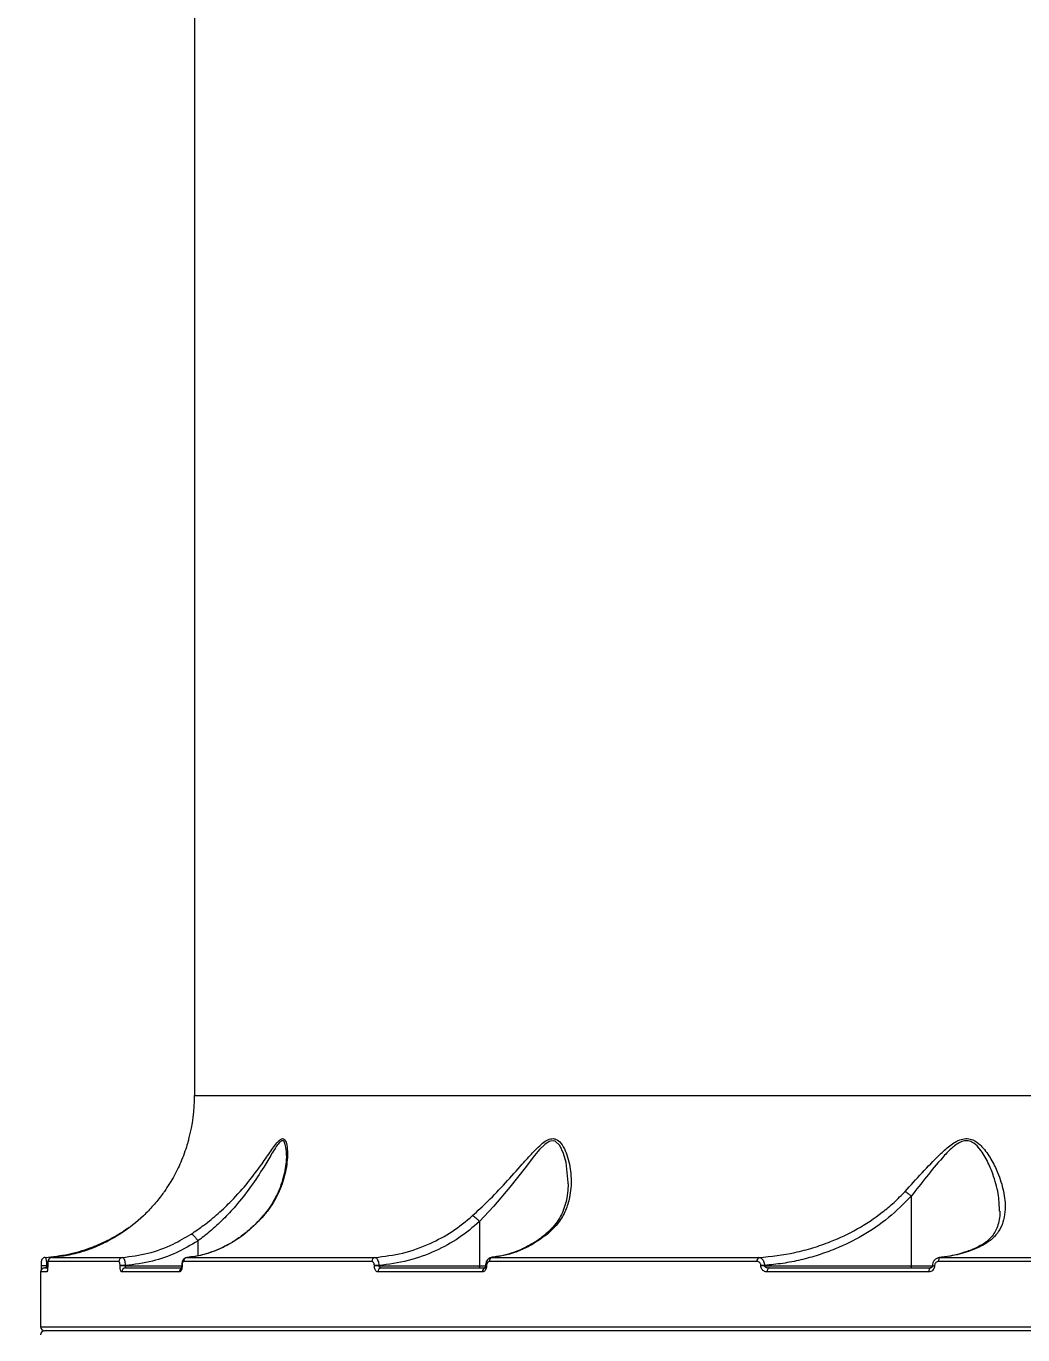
# Model space of a CAD drawing. Header units: millimetres. Extents: x -6796 to 9036, y -6828 to 5710.
# Drawn here: x -3108.1 to -2862.3, y -828.9 to -506.4 of the extents above; entities that cross this region are included whole.
import ezdxf

# ---------------------------------------------------------------- set-up
doc = ezdxf.new("R2010")
doc.units = ezdxf.units.MM
doc.layers.add('DIKOM_РАЗМЕР_ЗОНА', color=7, linetype='Continuous')
doc.layers.add('DIKOM_РАЗМЕР_ОБЪЕКТА', color=7, linetype='Continuous')
doc.styles.add('style1', font='arial.ttf', dxfattribs={"width": 0.8})
doc.dimstyles.new('1-50', dxfattribs={"dimtxt": 300, "dimasz": 200, "dimexe": 100, "dimexo": 0, "dimgap": 100, "dimtad": 1, "dimtxsty": 'style1', "dimcen": 200, "dimclrd": 7, "dimclre": 7, "dimclrt": 7, "dimadec": 1, "dimazin": 2, "dimtfac": 1, "dimtmove": 0, "dimatfit": 2, "dimfxl": 0, "dimlwd": 25, "dimlwe": 18, "dimarcsym": 0})

# ---------------------------------------------------------------- blocks, each defined once
blk = doc.blocks.new('*D11')
at = {"layer": 'Defpoints', "color": 0, "transparency": 16777216}
for p in [(-5295.52, 688.88), (5479.37, 352.85), (5479.37, -5858.19)]:
    blk.add_point(p, dxfattribs=at)
at = {"layer": 'DIKOM_РАЗМЕР_ОБЪЕКТА', "color": 7, "lineweight": 18, "transparency": 16777216}
for p, q in [((-5295.52, 688.88), (-5295.52, -5958.19)), ((5479.37, 352.85), (5479.37, -5958.19))]:
    blk.add_line(p, q, dxfattribs=at)
at = {"layer": 'DIKOM_РАЗМЕР_ОБЪЕКТА', "color": 7, "lineweight": 25, "transparency": 16777216}
blk.add_line((-5095.52, -5858.19), (5279.37, -5858.19), dxfattribs=at)
at = {"layer": 'DIKOM_РАЗМЕР_ОБЪЕКТА', "color": 7, "transparency": 16777216}
for points in [[(-5095.52, -5824.85), (-5095.52, -5891.52), (-5295.52, -5858.19)], [(5279.37, -5824.85), (5279.37, -5891.52), (5479.37, -5858.19)]]:
    blk.add_solid(points, dxfattribs=at)
at = {"layer": 'DIKOM_РАЗМЕР_ОБЪЕКТА', "color": 7, "transparency": 16777216, "insert": (180.34, -5605.01), "char_height": 300, "attachment_point": 5, "style": 'style1'}
blk.add_mtext('10800', dxfattribs=at)
blk = doc.blocks.new('*D14')
at = {"layer": 'Defpoints', "color": 0, "transparency": 16777216}
for p in [(-6795.52, 688.88), (6979.37, 688.88), (6979.37, -6727.83)]:
    blk.add_point(p, dxfattribs=at)
at = {"layer": 'DIKOM_РАЗМЕР_ЗОНА', "color": 7, "lineweight": 18, "transparency": 16777216}
for p, q in [((-6795.52, 688.88), (-6795.52, -6827.83)), ((6979.37, 688.88), (6979.37, -6827.83))]:
    blk.add_line(p, q, dxfattribs=at)
at = {"layer": 'DIKOM_РАЗМЕР_ЗОНА', "color": 7, "lineweight": 25, "transparency": 16777216}
blk.add_line((-6595.52, -6727.83), (6779.37, -6727.83), dxfattribs=at)
at = {"layer": 'DIKOM_РАЗМЕР_ЗОНА', "color": 7, "transparency": 16777216}
for points in [[(-6595.52, -6694.5), (-6595.52, -6761.17), (-6795.52, -6727.83)], [(6779.37, -6694.5), (6779.37, -6761.17), (6979.37, -6727.83)]]:
    blk.add_solid(points, dxfattribs=at)
at = {"layer": 'DIKOM_РАЗМЕР_ЗОНА', "color": 7, "transparency": 16777216, "insert": (26.03, -6474.56), "char_height": 300, "attachment_point": 5, "style": 'style1'}
blk.add_mtext('13800', dxfattribs=at)

msp = doc.modelspace()

# ---------------------------------------------------------------- linework, layer by layer
at = {"color": 7, "linetype": 'Continuous', "lineweight": 15}
for p, q in [((-3066.513, -399.835), (-3066.513, -769.935)), ((-3066.513, -769.935), (-2746.361, -769.935)), ((-2889.866, -794.725), (-2889.866, -811.885)), ((-2996.283, -800.997), (-2996.283, -811.885)), ((-3065.743, -805.771), (-3065.743, -809.432)), ((-3104.345, -811.852), (-3104.345, -811.885)), ((-3103.01, -811.852), (-3104.345, -811.852)), ((-3103.01, -811.885), (-3104.345, -811.885)), ((-3103.513, -812.385), (-3102.91, -812.385)), ((-3102.835, -811.828), (-3103.01, -811.852)), ((-3103.01, -811.852), (-3103.01, -811.885)), ((-3103.01, -811.885), (-3102.758, -811.885)), ((-3102.755, -811.782), (-3102.755, -811.885)), ((-3102.755, -811.782), (-3102.75, -811.782)), ((-3102.755, -811.885), (-3102.75, -811.885)), ((-3102.75, -811.782), (-3102.75, -811.885)), ((-3085.21, -810.825), (-3102.64, -810.825)), ((-3101.718, -809.828), (-3084.326, -809.828)), ((-3084.908, -811.885), (-3084.908, -811.83)), ((-3083.624, -811.83), (-3084.908, -811.83)), ((-3083.624, -811.885), (-3084.908, -811.885)), ((-3083.624, -811.83), (-3083.624, -811.885)), ((-3083.624, -811.885), (-3069.707, -811.885)), ((-3083.499, -812.385), (-3069.872, -812.385)), ((-3069.707, -811.805), (-3069.707, -811.885)), ((-3069.707, -811.805), (-3069.706, -811.805)), ((-3069.706, -811.805), (-3069.623, -811.805)), ((-3069.706, -811.885), (-3069.623, -811.885)), ((-3069.623, -811.805), (-3069.623, -811.885)), ((-3022.825, -810.825), (-3069.212, -810.825)), ((-3068.363, -809.828), (-3022.078, -809.828)), ((-3022.215, -811.885), (-3022.215, -811.805)), ((-3021.084, -811.805), (-3022.215, -811.805)), ((-3021.084, -811.885), (-3022.215, -811.885)), ((-3021.084, -811.805), (-3021.084, -811.885)), ((-3021.084, -811.885), (-2996.283, -811.885)), ((-3020.473, -812.385), (-2994.814, -812.385)), ((-2996.283, -811.885), (-2994.837, -811.885)), ((-2994.804, -811.83), (-2994.804, -811.885)), ((-2994.804, -811.83), (-2994.542, -811.83)), ((-2994.804, -811.885), (-2994.542, -811.885)), ((-2994.542, -811.83), (-2994.542, -811.885)), ((-2927.886, -810.825), (-2993.863, -810.825)), ((-2992.397, -809.635), (-2993.277, -809.755)), ((-2993.18, -809.828), (-2927.348, -809.828)), ((-2926.92, -811.885), (-2926.92, -811.782)), ((-2926.02, -811.782), (-2926.92, -811.782)), ((-2926.02, -811.885), (-2926.92, -811.885)), ((-2926.02, -811.782), (-2926.02, -811.885)), ((-2926.02, -811.885), (-2889.866, -811.885)), ((-2924.825, -812.385), (-2885.056, -812.385)), ((-2889.866, -811.885), (-2884.642, -811.885)), ((-2884.643, -811.852), (-2884.643, -811.885)), ((-2884.643, -811.852), (-2884.118, -811.852)), ((-2884.643, -811.885), (-2884.118, -811.885)), ((-2884.118, -811.852), (-2884.118, -811.885)), ((-2819.968, -810.825), (-2883.146, -810.825)), ((-2882.417, -809.761), (-2882.842, -809.795)), ((-2882.708, -809.828), (-2819.669, -809.828)), ((-3104.513, -813.385), (-3104.513, -826.885)), ((-3102.917, -813.385), (-3104.513, -813.385)), ((-3070.25, -813.385), (-3084.451, -813.385)), ((-2995.555, -813.385), (-3021.275, -813.385)), ((-2885.535, -813.385), (-2925.398, -813.385)), ((-3104.513, -826.885), (-2685.516, -826.885)), ((-2685.513, -827.885), (-3103.513, -827.885))]:
    msp.add_line(p, q, dxfattribs=at)
at = {"color": 7, "linetype": 'Continuous', "lineweight": 15, "flags": 128}
for points in [[(-2974.45, -791.665), (-2974.423, -791.381), (-2974.961, -786.43), (-2975.566, -784.22), (-2976.51, -782.268), (-2977.656, -781.195), (-2977.959, -781.095), (-2978.817, -781.141), (-2979.081, -781.238), (-2980.213, -781.984), (-2981.492, -783.254), (-2982.722, -784.717), (-2985.042, -787.693), (-2988.815, -792.514), (-2992.801, -797.252), (-2996.283, -800.994), (-2996.284, -800.995), (-2996.284, -800.995)], [(-2996.12, -812.385), (-2996.152, -812.375), (-2996.183, -812.347), (-2996.211, -812.301), (-2996.236, -812.239), (-2996.256, -812.163), (-2996.271, -812.077), (-2996.28, -811.983), (-2996.283, -811.885)], [(-2924.825, -812.385), (-2924.937, -812.404), (-2925.044, -812.461), (-2925.143, -812.554), (-2925.23, -812.678), (-2925.302, -812.83), (-2925.355, -813.002), (-2925.387, -813.19), (-2925.398, -813.385)], [(-2889.704, -812.385), (-2889.736, -812.375), (-2889.766, -812.347), (-2889.794, -812.301), (-2889.818, -812.239), (-2889.838, -812.163), (-2889.853, -812.077), (-2889.862, -811.983), (-2889.866, -811.885)], [(-2885.056, -812.385), (-2885.15, -812.404), (-2885.239, -812.461), (-2885.322, -812.554), (-2885.395, -812.678), (-2885.454, -812.83), (-2885.498, -813.002), (-2885.526, -813.19), (-2885.535, -813.385)], [(-2882.708, -809.828), (-2882.795, -809.859), (-2882.878, -809.924), (-2882.954, -810.02), (-2883.02, -810.144), (-2883.073, -810.293), (-2883.113, -810.46), (-2883.138, -810.639), (-2883.146, -810.825)]]:
    msp.add_lwpolyline(points, dxfattribs=at)
at = {"color": 7, "linetype": 'Continuous', "lineweight": 15}
for centre, radius, start, end in [((-3106.513, -769.935), 40, 344.58804, 0), ((-3103.513, -813.385), 1, 90, 180), ((-3101.642, -810.823), 0.998, 94.32944, 180.12221), ((-3084.229, -810.805), 0.982, 95.6795, 181.19471), ((-3083.475, -813.362), 0.977, 91.43444, 181.37083), ((-3069.222, -813.374), 1.028, 127.69225, 180.65062), ((-3068.245, -810.789), 0.968, 97.03334, 182.15097), ((-3021.891, -810.746), 0.937, 101.51921, 184.85065), ((-3020.362, -813.296), 0.917, 96.96555, 185.59167), ((-2994.612, -813.287), 0.947, 110.96494, 185.94735), ((-2992.944, -810.722), 0.925, 104.79627, 186.40671), ((-2926.969, -810.676), 0.929, 114.11086, 189.27456), ((-3101.915, -813.385), 1.002, 153.21311, 180.02641), ((-3103.513, -826.885), 1, 180, 270), ((-3103.513, -828.885), 1, 90, 180)]:
    msp.add_arc(centre, radius, start, end, dxfattribs=at)
for points, knots in [([(-3067.951, -780.564), (-3067.959, -780.597), (-3067.981, -780.682), (-3068.291, -781.827), (-3068.859, -783.611), (-3069.891, -786.347), (-3071.448, -789.692), (-3073.13, -792.259), (-3073.97, -793.542)], [0, 0, 0, 0, 0.0730044, 0.1858583, 0.338405, 0.4916283, 0.7458157, 1, 1, 1, 1]), ([(-3067.394, -804.06), (-3066.335, -803.345), (-3064.047, -801.797), (-3060.661, -799.001), (-3056.952, -795.479), (-3053.284, -791.312), (-3050.154, -787.138), (-3048.063, -784.062), (-3046.726, -782.153), (-3045.808, -781.037), (-3045.204, -780.598), (-3044.733, -780.495), (-3044.27, -780.688), (-3043.814, -781.78), (-3043.597, -783.566), (-3043.682, -786.56), (-3044.404, -790.509), (-3046.009, -794.456), (-3047.798, -797.439), (-3048.92, -798.824), (-3049.481, -799.517)], [0, 0, 0, 0, 0.0590513, 0.1277272, 0.1965119, 0.2913043, 0.3861756, 0.4527493, 0.4869199, 0.5208964, 0.5489015, 0.5542375, 0.5800325, 0.615195, 0.662239, 0.7094948, 0.8075759, 0.9056126, 0.9528166, 1, 1, 1, 1]), ([(-3043.903, -784.664), (-3043.897, -784.545), (-3043.858, -783.671), (-3044.015, -782.415), (-3044.391, -781.234), (-3044.808, -781.023), (-3045.232, -781.131), (-3045.788, -781.612), (-3046.616, -782.786), (-3047.833, -784.796), (-3049.745, -788.021), (-3052.621, -792.394), (-3056.007, -796.749), (-3059.447, -800.451), (-3062.6, -803.352), (-3064.746, -805.051), (-3065.744, -805.763), (-3065.744, -805.764)], [0, 0, 0, 0, 0.0110392, 0.0810347, 0.1309895, 0.1664941, 0.1738279, 0.2128268, 0.262435, 0.3123991, 0.4126774, 0.5574042, 0.7020312, 0.8066954, 0.9111978, 0.9999505, 1, 1, 1, 1]), ([(-2998.002, -799.517), (-2996.737, -798.344), (-2993.959, -795.769), (-2989.838, -791.435), (-2986.205, -787.371), (-2983.575, -784.407), (-2981.81, -782.576), (-2980.46, -781.399), (-2979.115, -780.594), (-2978.13, -780.477), (-2977.111, -780.764), (-2976.075, -781.679), (-2975.078, -783.482), (-2974.108, -786.429), (-2973.527, -790.343), (-2973.866, -794.638), (-2974.999, -798.254), (-2976.679, -801.36), (-2978.563, -803.133), (-2979.549, -804.06)], [0, 0, 0, 0, 0.0790134, 0.173491, 0.2680517, 0.3287178, 0.3613594, 0.3938942, 0.4223246, 0.4513098, 0.4599343, 0.49898, 0.5451066, 0.5914402, 0.6890337, 0.7865925, 0.8555719, 0.9244496, 1, 1, 1, 1]), ([(-2891.369, -793.542), (-2889.986, -792.019), (-2887.222, -788.972), (-2883.56, -785.126), (-2880.796, -782.61), (-2878.999, -781.354), (-2877.542, -780.662), (-2876.026, -780.437), (-2874.36, -780.866), (-2873.222, -781.721), (-2871.67, -783.28), (-2870.081, -785.536), (-2868.293, -789.323), (-2866.952, -793.509), (-2866.551, -797.432), (-2866.972, -800.557), (-2867.859, -802.831), (-2869.253, -804.699), (-2870.852, -806.081), (-2872.158, -806.776), (-2872.711, -807.069)], [0, 0, 0, 0, 0.0965178, 0.1929726, 0.2448111, 0.2715731, 0.298181, 0.3243019, 0.3503974, 0.3910825, 0.4019483, 0.4727658, 0.5438424, 0.6409443, 0.7378781, 0.7996707, 0.861381, 0.9121344, 0.9628392, 1, 1, 1, 1]), ([(-2868.094, -798.383), (-2868.122, -797.155), (-2868.184, -794.394), (-2869.314, -790.308), (-2870.824, -786.353), (-2872.219, -783.972), (-2873.593, -782.324), (-2874.578, -781.428), (-2876.08, -780.959), (-2877.411, -781.197), (-2878.627, -781.864), (-2879.437, -782.507), (-2880.652, -783.581), (-2882.84, -785.924), (-2886.125, -789.95), (-2888.618, -793.133), (-2889.866, -794.725)], [0, 0, 0, 0, 0.1104989, 0.2485051, 0.3481915, 0.4475002, 0.4623419, 0.5166421, 0.5502371, 0.5837015, 0.6157828, 0.6480685, 0.6549258, 0.7267052, 0.8633014, 1, 1, 1, 1]), ([(-3043.896, -784.664), (-3043.901, -785.038), (-3043.916, -786.045), (-3044.137, -787.872), (-3044.627, -790.153), (-3045.397, -792.523), (-3046.407, -794.797), (-3047.629, -796.892), (-3048.744, -798.501), (-3049.533, -799.377), (-3049.771, -799.642)], [0, 0, 0, 0, 0.0789171, 0.2125193, 0.3610217, 0.5188081, 0.6674247, 0.8088935, 0.9421938, 1, 1, 1, 1]), ([(-2974.447, -791.666), (-2974.466, -792.416), (-2974.506, -793.991), (-2974.934, -796.193), (-2975.603, -798.282), (-2976.53, -800.14), (-2977.721, -801.826), (-2978.913, -803.155), (-2979.773, -803.861), (-2980.108, -804.135)], [0, 0, 0, 0, 0.1600227, 0.3360539, 0.4828744, 0.6385072, 0.7892437, 0.9180999, 1, 1, 1, 1]), ([(-3073.97, -793.542), (-3074.145, -793.786), (-3075.024, -795.009), (-3076.712, -797.074), (-3079.969, -800.441), (-3083.454, -803.196), (-3087.328, -805.55), (-3090.541, -807.123), (-3094.171, -808.446), (-3097.902, -809.401), (-3100.446, -809.686), (-3101.718, -809.828)], [0, 0, 0, 0, 0.0242941, 0.122248, 0.2202166, 0.4215179, 0.5118881, 0.6322333, 0.7525881, 0.8762958, 1, 1, 1, 1]), ([(-2927.348, -809.828), (-2924.384, -809.518), (-2919.903, -809.05), (-2914.061, -807.486), (-2908.885, -805.684), (-2903.068, -802.926), (-2897.901, -799.512), (-2894.036, -796.295), (-2892.258, -794.46), (-2891.369, -793.542)], [0, 0, 0, 0, 0.2227116, 0.3367306, 0.4507483, 0.631001, 0.8132777, 0.9066423, 1, 1, 1, 1]), ([(-2889.867, -794.722), (-2891.674, -796.553), (-2895.335, -800.263), (-2901.743, -804.53), (-2907.653, -807.431), (-2912.781, -809.286), (-2917.096, -810.472), (-2921.514, -811.348), (-2924.518, -811.637), (-2926.02, -811.782)], [0, 0, 0, 0, 0.1852048, 0.375222, 0.5580226, 0.6672699, 0.776521, 0.8882579, 1, 1, 1, 1]), ([(-2891.369, -793.542), (-2891.322, -793.57), (-2891.167, -793.658), (-2890.832, -793.885), (-2890.353, -794.259), (-2890.029, -794.568), (-2889.867, -794.722)], [0, 0, 0, 0, 0.1074266, 0.3493878, 0.6747228, 1, 1, 1, 1]), ([(-2889.866, -794.725), (-2889.866, -794.725), (-2889.866, -794.724), (-2889.866, -794.722), (-2889.867, -794.722), (-2889.867, -794.722)], [0, 0, 0, 0, 0.4311448, 0.7863022, 1, 1, 1, 1]), ([(-3049.481, -799.517), (-3050.788, -800.888), (-3053.435, -803.667), (-3057.413, -806.333), (-3061.175, -808.149), (-3064.633, -809.313), (-3067.115, -809.656), (-3068.363, -809.828)], [0, 0, 0, 0, 0.2398787, 0.4858779, 0.6394214, 0.8185499, 1, 1, 1, 1]), ([(-3049.761, -799.65), (-3050.106, -800.052), (-3051.127, -801.247), (-3052.984, -802.974), (-3055.309, -804.833), (-3057.762, -806.419), (-3060.314, -807.723), (-3062.896, -808.744), (-3064.643, -809.171), (-3065.496, -809.379)], [0, 0, 0, 0, 0.0775316, 0.2297722, 0.3834924, 0.538566, 0.6945181, 0.8507591, 1, 1, 1, 1]), ([(-3049.73, -799.679), (-3049.691, -799.637), (-3049.624, -799.566), (-3049.522, -799.531), (-3049.481, -799.517)], [0, 0, 0, 0, 0.5962446, 1, 1, 1, 1]), ([(-3022.078, -809.828), (-3019.777, -809.543), (-3015.109, -808.966), (-3008.711, -806.649), (-3002.892, -803.547), (-2999.644, -800.87), (-2998.002, -799.517)], [0, 0, 0, 0, 0.2625697, 0.5326608, 0.7636442, 1, 1, 1, 1]), ([(-2998.002, -799.517), (-2997.965, -799.532), (-2997.858, -799.575), (-2997.601, -799.726), (-2997.205, -800.031), (-2996.723, -800.484), (-2996.43, -800.825), (-2996.284, -800.995)], [0, 0, 0, 0, 0.0873176, 0.2536132, 0.5024149, 0.7512049, 1, 1, 1, 1]), ([(-2867.986, -798.37), (-2867.982, -798.438), (-2867.944, -799.191), (-2868.133, -800.498), (-2868.556, -802.189), (-2869.223, -803.621), (-2870.097, -804.83), (-2871.19, -805.859), (-2872.223, -806.608), (-2872.992, -806.982), (-2873.274, -807.12)], [0, 0, 0, 0, 0.0175721, 0.1926843, 0.3631488, 0.5134484, 0.6719545, 0.8048972, 0.9285709, 1, 1, 1, 1]), ([(-3091.268, -807.069), (-3089.838, -806.449), (-3087.507, -805.439), (-3084.629, -803.745), (-3083.259, -802.755), (-3082.699, -802.35)], [0, 0, 0, 0, 0.4841677, 0.789039, 1, 1, 1, 1]), ([(-2996.283, -800.997), (-2997.948, -802.387), (-3001.316, -805.198), (-3007.265, -808.416), (-3013.883, -810.863), (-3018.662, -811.488), (-3021.084, -811.805)], [0, 0, 0, 0, 0.2328878, 0.4713028, 0.731972, 1, 1, 1, 1]), ([(-2996.284, -800.995), (-2996.284, -800.995), (-2996.283, -800.996), (-2996.283, -800.997), (-2996.283, -800.997), (-2996.283, -800.997)], [0, 0, 0, 0, 0.3656531, 0.9105837, 1, 1, 1, 1]), ([(-3084.326, -809.828), (-3082.212, -809.549), (-3077.924, -808.984), (-3072.216, -806.907), (-3068.849, -804.92), (-3067.394, -804.06)], [0, 0, 0, 0, 0.3558495, 0.7214755, 1, 1, 1, 1]), ([(-3065.743, -805.771), (-3067.495, -806.792), (-3071.042, -808.859), (-3077.08, -810.983), (-3081.369, -811.538), (-3083.624, -811.83)], [0, 0, 0, 0, 0.3165708, 0.6406621, 1, 1, 1, 1]), ([(-3067.394, -804.06), (-3067.381, -804.06), (-3067.329, -804.061), (-3067.179, -804.105), (-3066.897, -804.29), (-3066.507, -804.678), (-3066.099, -805.188), (-3065.862, -805.572), (-3065.744, -805.764)], [0, 0, 0, 0, 0.0380732, 0.1491729, 0.3618942, 0.5745866, 0.7873083, 1, 1, 1, 1]), ([(-3065.744, -805.764), (-3065.744, -805.765), (-3065.743, -805.767), (-3065.743, -805.77), (-3065.743, -805.771)], [0, 0, 0, 0, 0.6110991, 1, 1, 1, 1]), ([(-2979.549, -804.06), (-2980.996, -805.11), (-2983.352, -806.818), (-2986.894, -808.397), (-2989.977, -809.389), (-2992.099, -809.68), (-2993.18, -809.828)], [0, 0, 0, 0, 0.3422134, 0.5572678, 0.7746025, 1, 1, 1, 1]), ([(-2980.057, -804.159), (-2980.423, -804.46), (-2981.533, -805.371), (-2983.51, -806.606), (-2985.967, -807.875), (-2988.52, -808.829), (-2990.672, -809.426), (-2991.976, -809.584), (-2992.397, -809.635)], [0, 0, 0, 0, 0.0975029, 0.2958384, 0.4963842, 0.6988617, 0.902816, 1, 1, 1, 1]), ([(-2980.008, -804.223), (-2979.955, -804.176), (-2979.853, -804.086), (-2979.677, -804.061), (-2979.575, -804.061), (-2979.549, -804.06)], [0, 0, 0, 0, 0.4446206, 0.8582416, 1, 1, 1, 1]), ([(-3103.385, -809.828), (-3101.461, -809.609), (-3097.688, -809.18), (-3093.678, -807.994), (-3091.599, -807.196), (-3091.268, -807.069)], [0, 0, 0, 0, 0.4665352, 0.9149997, 1, 1, 1, 1]), ([(-3091.268, -807.069), (-3091.259, -807.066), (-3091.188, -807.038), (-3091.076, -807.038), (-3090.946, -807.156), (-3090.914, -807.186)], [0, 0, 0, 0, 0.0909615, 0.7718222, 1, 1, 1, 1]), ([(-3065.496, -809.379), (-3065.542, -809.391), (-3066.488, -809.647), (-3067.464, -809.794), (-3068.392, -809.833), (-3068.405, -809.833)], [0, 0, 0, 0, 0.047723, 0.9864693, 1, 1, 1, 1]), ([(-2872.711, -807.069), (-2872.984, -807.196), (-2874.7, -807.994), (-2878.01, -809.18), (-2881.121, -809.609), (-2882.708, -809.828)], [0, 0, 0, 0, 0.0849915, 0.5334722, 1, 1, 1, 1]), ([(-2873.248, -807.128), (-2873.281, -807.146), (-2874.186, -807.64), (-2876.039, -808.352), (-2878.801, -809.202), (-2880.941, -809.658), (-2882.154, -809.743), (-2882.417, -809.761)], [0, 0, 0, 0, 0.0114469, 0.31037, 0.6119872, 0.9158233, 1, 1, 1, 1]), ([(-2872.711, -807.069), (-2872.731, -807.066), (-2872.892, -807.039), (-2873.089, -807.032), (-2873.214, -807.128), (-2873.237, -807.146)], [0, 0, 0, 0, 0.103624, 0.8366515, 1, 1, 1, 1]), ([(-3104.345, -811.885), (-3104.345, -811.898), (-3104.345, -812.078), (-3104.347, -812.42), (-3104.352, -812.76), (-3104.356, -812.87), (-3104.357, -812.886)], [0, 0, 0, 0, 0.0353389, 0.4770336, 0.927018, 1, 1, 1, 1]), ([(-3103.394, -809.831), (-3103.4, -809.831), (-3103.521, -809.82), (-3103.734, -809.907), (-3103.977, -810.061), (-3104.136, -810.244), (-3104.232, -810.417), (-3104.282, -810.566), (-3104.304, -810.672), (-3104.316, -810.756), (-3104.328, -810.894), (-3104.337, -811.122), (-3104.344, -811.5), (-3104.344, -811.743), (-3104.344, -811.853)], [0, 0, 0, 0, 0.0055713, 0.1255342, 0.2215241, 0.3025193, 0.3710095, 0.4265373, 0.4668558, 0.5036392, 0.5646882, 0.7523812, 0.8880094, 1, 1, 1, 1]), ([(-3103.394, -809.831), (-3103.4, -809.831), (-3103.521, -809.82), (-3103.734, -809.907), (-3103.977, -810.061), (-3104.136, -810.244), (-3104.232, -810.417), (-3104.282, -810.566), (-3104.304, -810.672), (-3104.316, -810.756), (-3104.328, -810.894), (-3104.337, -811.122), (-3104.344, -811.5), (-3104.344, -811.743), (-3104.344, -811.853)], [0, 0, 0, 0, 0.0055713, 0.1255342, 0.2215241, 0.3025193, 0.3710095, 0.4265373, 0.4668558, 0.5036392, 0.5646882, 0.7523812, 0.8880094, 1, 1, 1, 1]), ([(-3103.01, -811.885), (-3103.012, -811.928), (-3103.015, -811.982), (-3103.039, -812.086), (-3103.084, -812.196), (-3103.172, -812.305), (-3103.277, -812.373), (-3103.352, -812.381), (-3103.387, -812.385)], [0, 0, 0, 0, 0.1271027, 0.1625695, 0.340315, 0.5453311, 0.7830852, 1, 1, 1, 1]), ([(-3103.385, -809.828), (-3103.354, -809.842), (-3103.288, -809.872), (-3103.189, -810.164), (-3103.102, -810.625), (-3103.037, -811.206), (-3103.019, -811.636), (-3103.01, -811.852)], [0, 0, 0, 0, 0.1847869, 0.3988118, 0.601252, 0.7990342, 1, 1, 1, 1]), ([(-3102.75, -811.885), (-3102.751, -811.955), (-3102.752, -812.197), (-3102.767, -812.592), (-3102.802, -813.001), (-3102.853, -813.318), (-3102.894, -813.361), (-3102.917, -813.385)], [0, 0, 0, 0, 0.0796252, 0.2757008, 0.4707379, 0.7105259, 1, 1, 1, 1]), ([(-3102.757, -811.975), (-3102.757, -812.041), (-3102.757, -812.239), (-3102.772, -812.546), (-3102.794, -812.831), (-3102.82, -812.994), (-3102.823, -813.006), (-3102.824, -813.01)], [0, 0, 0, 0, 0.1214647, 0.3604671, 0.619489, 0.8717201, 1, 1, 1, 1]), ([(-3101.725, -809.829), (-3101.726, -809.829), (-3101.848, -809.82), (-3102.067, -809.904), (-3102.322, -810.067), (-3102.491, -810.262), (-3102.596, -810.456), (-3102.662, -810.652), (-3102.709, -810.888), (-3102.74, -811.203), (-3102.755, -811.564), (-3102.753, -811.757), (-3102.753, -811.819)], [0, 0, 0, 0, 0.0005947, 0.1305897, 0.2349853, 0.3260817, 0.4090514, 0.491008, 0.6064844, 0.7971608, 0.9339889, 1, 1, 1, 1]), ([(-3102.64, -810.825), (-3102.657, -810.841), (-3102.685, -810.87), (-3102.718, -811.074), (-3102.74, -811.332), (-3102.75, -811.581), (-3102.75, -811.735), (-3102.75, -811.782)], [0, 0, 0, 0, 0.3025582, 0.5346478, 0.7254303, 0.9170962, 1, 1, 1, 1]), ([(-3084.908, -811.83), (-3084.91, -811.755), (-3084.913, -811.568), (-3084.95, -811.285), (-3085.019, -811.031), (-3085.109, -810.859), (-3085.177, -810.836), (-3085.21, -810.825)], [0, 0, 0, 0, 0.1422662, 0.3570963, 0.5715564, 0.785697, 1, 1, 1, 1]), ([(-3084.451, -813.385), (-3084.503, -813.369), (-3084.606, -813.335), (-3084.743, -813.077), (-3084.846, -812.696), (-3084.9, -812.274), (-3084.906, -811.996), (-3084.908, -811.885)], [0, 0, 0, 0, 0.2150534, 0.4300058, 0.6447106, 0.8592292, 1, 1, 1, 1]), ([(-3084.326, -809.828), (-3084.254, -809.85), (-3084.111, -809.893), (-3083.909, -810.237), (-3083.748, -810.744), (-3083.653, -811.308), (-3083.632, -811.681), (-3083.624, -811.83)], [0, 0, 0, 0, 0.2142428, 0.428309, 0.6427276, 0.8576254, 1, 1, 1, 1]), ([(-3083.624, -811.885), (-3083.624, -811.922), (-3083.622, -812.015), (-3083.607, -812.155), (-3083.579, -812.282), (-3083.542, -812.368), (-3083.513, -812.38), (-3083.499, -812.385)], [0, 0, 0, 0, 0.1407294, 0.3552266, 0.5699318, 0.7849079, 1, 1, 1, 1]), ([(-3069.623, -811.885), (-3069.625, -811.972), (-3069.631, -812.229), (-3069.696, -812.647), (-3069.838, -813.053), (-3070.031, -813.332), (-3070.177, -813.367), (-3070.25, -813.385)], [0, 0, 0, 0, 0.1082699, 0.3204499, 0.5430652, 0.7715835, 1, 1, 1, 1]), ([(-3069.71, -811.885), (-3069.71, -811.944), (-3069.709, -812.1), (-3069.742, -812.323), (-3069.786, -812.497), (-3069.827, -812.594), (-3069.828, -812.595), (-3069.829, -812.595)], [0, 0, 0, 0, 0.1629437, 0.428493, 0.6544848, 0.8457976, 1, 1, 1, 1]), ([(-3068.406, -809.851), (-3068.522, -809.864), (-3068.777, -809.892), (-3069.108, -810.118), (-3069.389, -810.445), (-3069.6, -810.917), (-3069.713, -811.402), (-3069.695, -811.726), (-3069.69, -811.805)], [0, 0, 0, 0, 0.1328465, 0.2914838, 0.452872, 0.6479289, 0.9136603, 1, 1, 1, 1]), ([(-3069.212, -810.825), (-3069.261, -810.837), (-3069.357, -810.86), (-3069.484, -811.042), (-3069.576, -811.306), (-3069.618, -811.578), (-3069.622, -811.747), (-3069.623, -811.805)], [0, 0, 0, 0, 0.2288071, 0.4578458, 0.6784909, 0.888385, 1, 1, 1, 1]), ([(-3022.215, -811.805), (-3022.221, -811.698), (-3022.234, -811.483), (-3022.332, -811.197), (-3022.478, -810.977), (-3022.65, -810.847), (-3022.771, -810.832), (-3022.825, -810.825)], [0, 0, 0, 0, 0.2039508, 0.4080378, 0.6135251, 0.8265154, 1, 1, 1, 1]), ([(-3021.275, -813.385), (-3021.358, -813.375), (-3021.545, -813.351), (-3021.812, -813.149), (-3022.035, -812.81), (-3022.186, -812.374), (-3022.205, -812.048), (-3022.215, -811.885)], [0, 0, 0, 0, 0.1742033, 0.3895971, 0.5958126, 0.7979173, 1, 1, 1, 1]), ([(-3022.078, -809.828), (-3021.996, -809.843), (-3021.811, -809.877), (-3021.541, -810.145), (-3021.305, -810.59), (-3021.136, -811.163), (-3021.102, -811.591), (-3021.084, -811.805)], [0, 0, 0, 0, 0.170065, 0.3808173, 0.5867197, 0.7931087, 1, 1, 1, 1]), ([(-3021.084, -811.885), (-3021.08, -811.931), (-3021.075, -811.986), (-3021.036, -812.09), (-3020.963, -812.199), (-3020.816, -812.309), (-3020.646, -812.374), (-3020.527, -812.382), (-3020.473, -812.385)], [0, 0, 0, 0, 0.1444718, 0.1754234, 0.362511, 0.5709991, 0.8045699, 1, 1, 1, 1]), ([(-2994.542, -811.885), (-2994.547, -811.996), (-2994.559, -812.274), (-2994.681, -812.696), (-2994.91, -813.077), (-2995.213, -813.335), (-2995.441, -813.369), (-2995.555, -813.385)], [0, 0, 0, 0, 0.1407605, 0.3552831, 0.5699794, 0.7849379, 1, 1, 1, 1]), ([(-2994.806, -811.885), (-2994.807, -811.94), (-2994.81, -812.065), (-2994.852, -812.232), (-2994.905, -812.353), (-2994.953, -812.42), (-2994.956, -812.422), (-2994.959, -812.423)], [0, 0, 0, 0, 0.1827499, 0.4090371, 0.6115383, 0.8032759, 1, 1, 1, 1]), ([(-2993.265, -809.849), (-2993.298, -809.847), (-2993.519, -809.832), (-2993.905, -810.022), (-2994.346, -810.385), (-2994.659, -810.93), (-2994.814, -811.443), (-2994.788, -811.756), (-2994.782, -811.83)], [0, 0, 0, 0, 0.0372439, 0.245575, 0.4491515, 0.6711758, 0.9222995, 1, 1, 1, 1]), ([(-2993.863, -810.825), (-2993.939, -810.836), (-2994.091, -810.859), (-2994.295, -811.031), (-2994.448, -811.285), (-2994.53, -811.568), (-2994.538, -811.755), (-2994.542, -811.83)], [0, 0, 0, 0, 0.2142486, 0.4284464, 0.6429112, 0.8577212, 1, 1, 1, 1]), ([(-2926.92, -811.782), (-2926.928, -811.687), (-2926.944, -811.499), (-2927.066, -811.247), (-2927.252, -811.036), (-2927.511, -810.88), (-2927.735, -810.828), (-2927.866, -810.826), (-2927.886, -810.825)], [0, 0, 0, 0, 0.1673566, 0.3344941, 0.5091614, 0.7130705, 0.9577481, 1, 1, 1, 1]), ([(-2927.348, -809.828), (-2927.323, -809.829), (-2927.149, -809.84), (-2926.847, -809.958), (-2926.498, -810.287), (-2926.244, -810.716), (-2926.069, -811.221), (-2926.037, -811.594), (-2926.02, -811.782)], [0, 0, 0, 0, 0.0391502, 0.2683031, 0.4663783, 0.6436007, 0.8199327, 1, 1, 1, 1]), ([(-2925.398, -813.385), (-2925.427, -813.385), (-2925.633, -813.381), (-2925.989, -813.298), (-2926.4, -813.045), (-2926.69, -812.712), (-2926.882, -812.321), (-2926.907, -812.031), (-2926.92, -811.885)], [0, 0, 0, 0, 0.0392803, 0.2872544, 0.4951794, 0.6709908, 0.8353328, 1, 1, 1, 1]), ([(-2926.02, -811.885), (-2926.017, -811.911), (-2926.012, -811.962), (-2925.954, -812.062), (-2925.823, -812.172), (-2925.595, -812.277), (-2925.276, -812.358), (-2925.008, -812.384), (-2924.847, -812.385), (-2924.825, -812.385)], [0, 0, 0, 0, 0.0552453, 0.1097492, 0.2436235, 0.4175514, 0.6517856, 0.9519393, 1, 1, 1, 1]), ([(-2884.118, -811.885), (-2884.122, -811.961), (-2884.132, -812.207), (-2884.269, -812.622), (-2884.587, -813.041), (-2885.031, -813.33), (-2885.367, -813.367), (-2885.535, -813.385)], [0, 0, 0, 0, 0.0931209, 0.3038786, 0.5301837, 0.7652109, 1, 1, 1, 1]), ([(-2884.647, -811.885), (-2884.646, -811.91), (-2884.645, -811.979), (-2884.677, -812.091), (-2884.736, -812.209), (-2884.83, -812.31), (-2884.942, -812.377), (-2885.018, -812.375), (-2885.057, -812.374)], [0, 0, 0, 0, 0.0675379, 0.185537, 0.3241839, 0.5016444, 0.7458485, 1, 1, 1, 1]), ([(-2882.822, -809.837), (-2882.837, -809.837), (-2883.092, -809.823), (-2883.585, -810.018), (-2884.176, -810.471), (-2884.576, -811.128), (-2884.611, -811.621), (-2884.628, -811.853)], [0, 0, 0, 0, 0.0155024, 0.2612826, 0.513912, 0.7709908, 1, 1, 1, 1]), ([(-2883.146, -810.825), (-2883.261, -810.838), (-2883.49, -810.863), (-2883.794, -811.061), (-2884.014, -811.348), (-2884.109, -811.633), (-2884.116, -811.802), (-2884.118, -811.852)], [0, 0, 0, 0, 0.2336583, 0.4673214, 0.6955765, 0.9086911, 1, 1, 1, 1])]:
    msp.add_open_spline(points, degree=3, knots=knots, dxfattribs=at)

# ---------------------------------------------------------------- dimensions: what is measured, and where the dimension line sits
at = {"layer": 'DIKOM_РАЗМЕР_ЗОНА', "color": 3}
dim = msp.add_linear_dim(base=(6979.369, -6727.833), p1=(-6795.523, 688.881), p2=(6979.369, 688.881), text='13800', dimstyle='1-50', dxfattribs=at)
dim.commit()
dim.dimension.update_dxf_attribs({"geometry": '*D14', "text_midpoint": (26.027, -6727.833), "dimtype": 160})
at = {"layer": 'DIKOM_РАЗМЕР_ОБЪЕКТА', "color": 3}
dim = msp.add_linear_dim(base=(5479.369, -5858.185), p1=(-5295.523, 688.88), p2=(5479.369, 352.849), text='10800', dimstyle='1-50', dxfattribs=at)
dim.commit()
dim.dimension.update_dxf_attribs({"geometry": '*D11', "text_midpoint": (180.342, -5858.185), "dimtype": 160})

doc.saveas('drawing.dxf')
